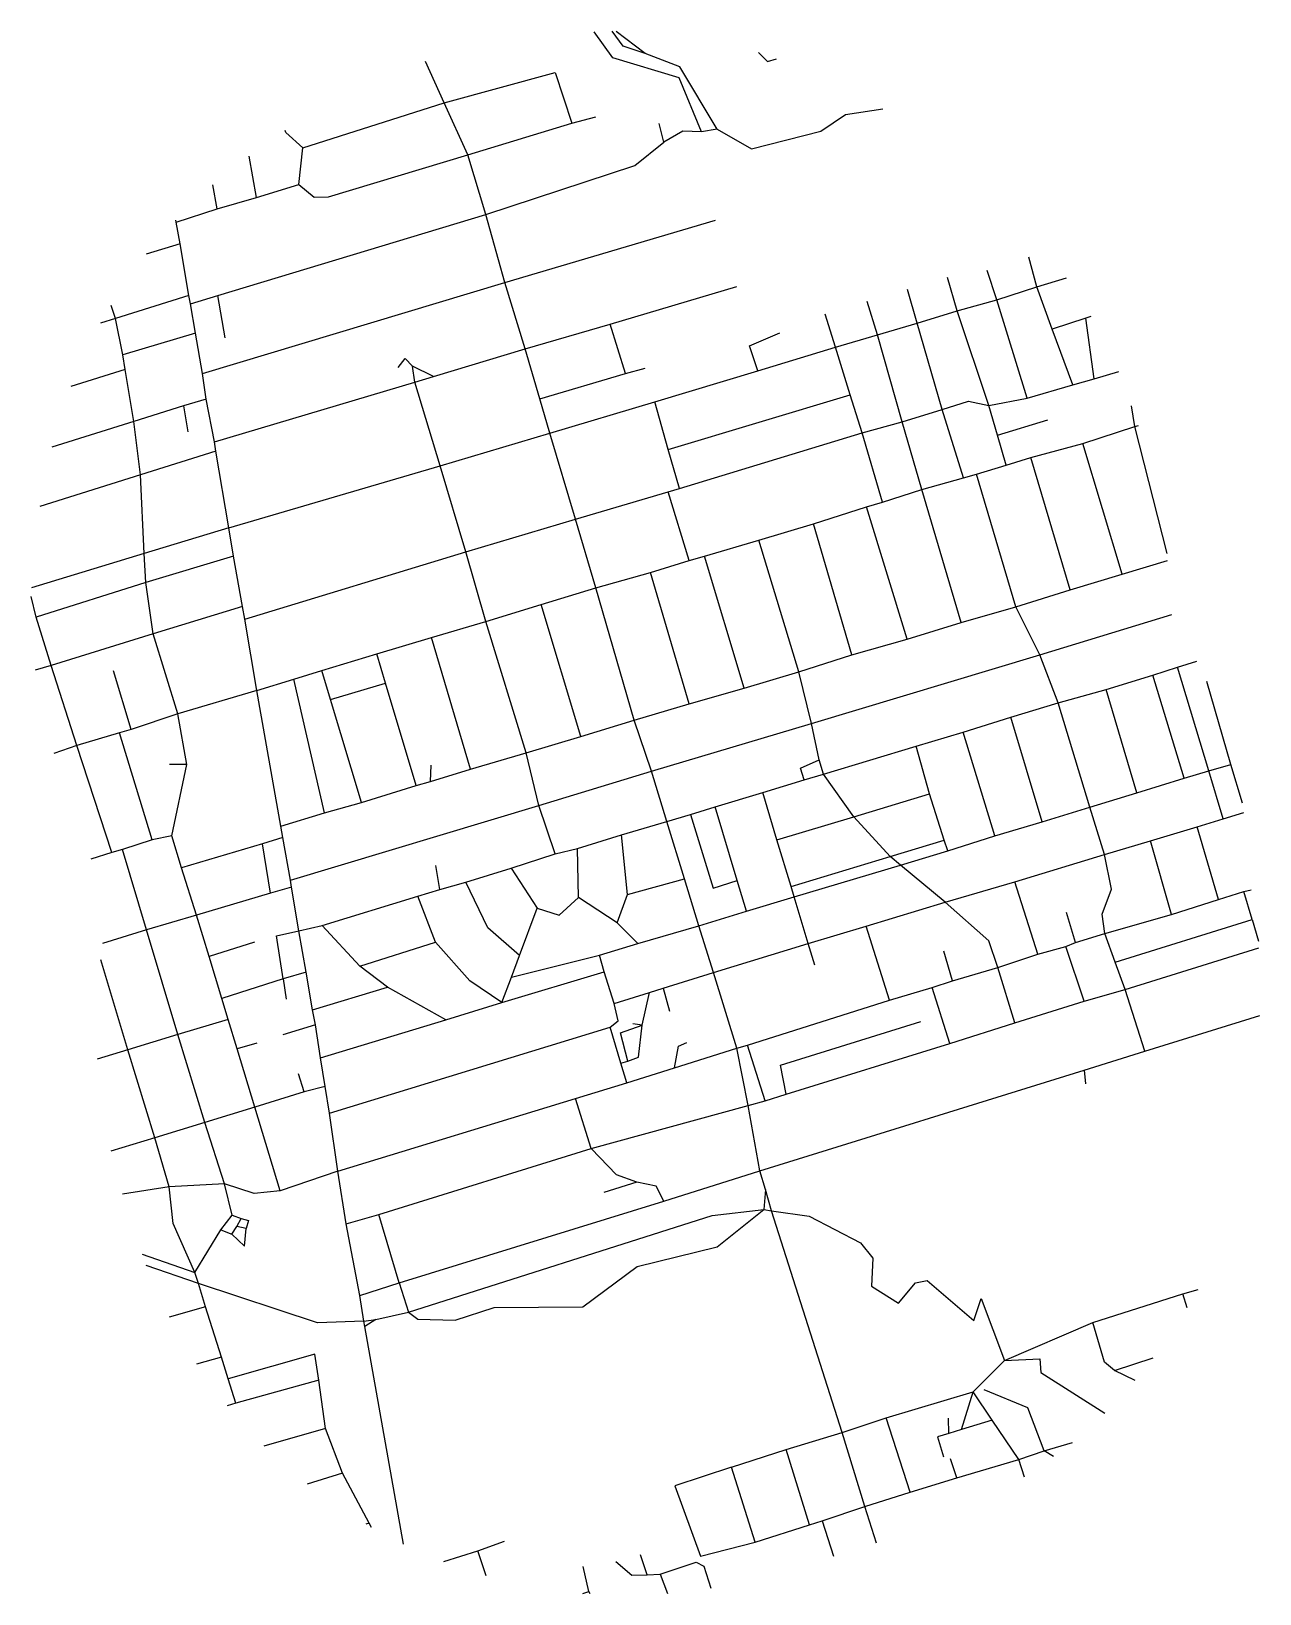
# Model space of a CAD drawing. Header units: metres. Extents: x 628603 to 630989, y 4838792 to 4841829.
import ezdxf

# ---------------------------------------------------------------- set-up
doc = ezdxf.new("R2010")
doc.units = ezdxf.units.M

msp = doc.modelspace()

# ---------------------------------------------------------------- linework, layer by layer
at = {"layer": 'ROADS'}
for points in [[(629904.6, 4841633), (629860.7, 4841738.1), (629732.2, 4841776.8), (629695.7, 4841827.2)], [(629795.1, 4841785.2), (629752.1, 4841799.3), (629731, 4841828.5)], [(629795.1, 4841785.2), (629738.4, 4841828.2)], [(629934.7, 4841638), (629862.5, 4841759.4), (629795.1, 4841785.2)], [(630015.1, 4841787.3), (630032.4, 4841770), (630050.2, 4841775)], [(629404.4, 4841689.3), (629368.6, 4841769.8)], [(629404.4, 4841689.3), (629619.9, 4841748.4), (629652.7, 4841649.7)], [(629130.4, 4841602.2), (629404.4, 4841689.3)], [(629450.6, 4841588.5), (629404.4, 4841689.3)], [(629652.7, 4841649.7), (629698.9, 4841662.4)], [(629934.7, 4841638), (630001.8, 4841600.2), (630136, 4841634.4), (630183.8, 4841667.1), (630256.5, 4841677.9)], [(629130.4, 4841602.2), (629097.1, 4841632.1), (629096, 4841635.5)], [(629450.6, 4841588.5), (629652.7, 4841649.7)], [(629831.4, 4841613.1), (629822.3, 4841649.3)], [(629904.6, 4841633), (629868.2, 4841634.3), (629831.4, 4841613.1)], [(629934.7, 4841638), (629904.6, 4841633)], [(629122.2, 4841530.5), (629130.4, 4841602.2)], [(629485.3, 4841472.2), (629774.7, 4841567.9), (629831.4, 4841613.1)], [(629040.2, 4841505.4), (629025.6, 4841586.1)], [(629122.2, 4841530.5), (629152, 4841506.3), (629180.2, 4841507.1), (629450.6, 4841588.5)], [(629485.3, 4841472.2), (629450.6, 4841588.5)], [(628963.9, 4841483.5), (628955.2, 4841530.4)], [(628963.9, 4841483.5), (629040.2, 4841505.4)], [(629040.2, 4841505.4), (629122.2, 4841530.5)], [(628884.3, 4841457.7), (628963.9, 4841483.5)], [(628965.2, 4841315.1), (629485.3, 4841472.2)], [(629522.7, 4841340.5), (629485.3, 4841472.2)], [(628884.3, 4841457.7), (628883.6, 4841461.5)], [(628891.7, 4841415.7), (628884.3, 4841457.7)], [(629522.7, 4841340.5), (629931.9, 4841461.5)], [(628891.7, 4841415.7), (628825.9, 4841395.1)], [(628909, 4841315), (628891.7, 4841415.7)], [(630555.5, 4841331.7), (630539.8, 4841389.6)], [(630401, 4841285.2), (630382.1, 4841349.9)], [(630477.7, 4841306.7), (630458.9, 4841363.9)], [(630555.5, 4841331.7), (630613.2, 4841349.1)], [(628935.2, 4841163.7), (629522.7, 4841340.5)], [(629561.7, 4841211.4), (629522.7, 4841340.5)], [(629727, 4841259.2), (629972.8, 4841332.6)], [(630323.3, 4841261.6), (630304.2, 4841326.7)], [(630477.7, 4841306.7), (630555.5, 4841331.7)], [(630585.5, 4841249.4), (630555.5, 4841331.7)], [(628766.1, 4841270.4), (628757.6, 4841295.7)], [(628909, 4841315), (628766.1, 4841270.4)], [(628911.9, 4841298.9), (628909, 4841315)], [(628911.9, 4841298.9), (628965.2, 4841315.1)], [(628921.7, 4841242.2), (628911.9, 4841298.9)], [(628979.1, 4841232.6), (628965.2, 4841315.1)], [(630245.9, 4841238.8), (630225.9, 4841303.5)], [(630401, 4841285.2), (630477.7, 4841306.7)], [(630536.6, 4841115.3), (630477.7, 4841306.7)], [(628766.1, 4841270.4), (628737.3, 4841261.4)], [(628780.3, 4841199.5), (628766.1, 4841270.4)], [(629561.7, 4841211.4), (629727, 4841259.2)], [(629757.1, 4841163.4), (629727, 4841259.2)], [(630164.7, 4841214.4), (630144.3, 4841278.9)], [(630245.9, 4841238.8), (630323.3, 4841261.6)], [(630323.3, 4841261.6), (630401, 4841285.2)], [(630371.9, 4841093.6), (630323.3, 4841261.6)], [(630462.6, 4841101.5), (630401, 4841285.2)], [(630650.5, 4841271.3), (630585.5, 4841249.4)], [(630660.5, 4841274.4), (630650.5, 4841271.3)], [(630667.2, 4841153.3), (630650.5, 4841271.3)], [(628921.7, 4841242.2), (628780.3, 4841199.5)], [(628935.2, 4841163.7), (628921.7, 4841242.2)], [(630014, 4841168.7), (629997.5, 4841217.6), (630056.7, 4841242.5)], [(630164.7, 4841214.4), (630245.9, 4841238.8)], [(630294.1, 4841069.8), (630245.9, 4841238.8)], [(630625.7, 4841141.4), (630585.5, 4841249.4)], [(628785.1, 4841171.2), (628780.3, 4841199.5)], [(629383.8, 4841157.4), (629561.7, 4841211.4)], [(629590.4, 4841114.1), (629561.7, 4841211.4)], [(630014, 4841168.7), (630164.7, 4841214.4)], [(630193.3, 4841122.2), (630164.7, 4841214.4)], [(628785.1, 4841171.2), (628679.3, 4841138.1)], [(628801.9, 4841070.3), (628785.1, 4841171.2)], [(629315.1, 4841174.9), (629328.6, 4841192.8), (629343.3, 4841177.9)], [(629347.7, 4841146.6), (629343.3, 4841177.9)], [(629383.8, 4841157.4), (629343.3, 4841177.9)], [(629757.1, 4841163.4), (629795.3, 4841173.9)], [(629814, 4841108.7), (630014, 4841168.7)], [(630667.2, 4841153.3), (630714.8, 4841167.5)], [(628942.3, 4841113.4), (628935.2, 4841163.7)], [(628958.4, 4841030.5), (629347.7, 4841146.6)], [(629347.7, 4841146.6), (629383.8, 4841157.4)], [(629396.8, 4840984.1), (629347.7, 4841146.6)], [(629590.4, 4841114.1), (629757.1, 4841163.4)], [(630536.6, 4841115.3), (630625.7, 4841141.4)], [(630625.7, 4841141.4), (630667.2, 4841153.3)], [(628942.3, 4841113.4), (628898.1, 4841100.5)], [(628958.4, 4841030.5), (628942.3, 4841113.4)], [(629610.1, 4841047.9), (629590.4, 4841114.1)], [(629610.1, 4841047.9), (629814, 4841108.7)], [(629839.6, 4841015.7), (629814, 4841108.7)], [(629839.6, 4841015.7), (630193.3, 4841122.2)], [(630216.2, 4841048.1), (630193.3, 4841122.2)], [(630371.9, 4841093.6), (630423.1, 4841109.5), (630462.6, 4841101.5)], [(630462.6, 4841101.5), (630536.6, 4841115.3)], [(628898.1, 4841100.5), (628801.9, 4841070.3)], [(628898.1, 4841100.5), (628906.8, 4841049.9)], [(630294.1, 4841069.8), (630371.9, 4841093.6)], [(630413.2, 4840960.8), (630371.9, 4841093.6)], [(630479.5, 4841043.8), (630462.6, 4841101.5)], [(630746.1, 4841060.5), (630739.7, 4841100.5)], [(628801.9, 4841070.3), (628642.4, 4841020.3)], [(628814.9, 4840966.7), (628801.9, 4841070.3)], [(629396.8, 4840984.1), (629610.1, 4841047.9)], [(629659.4, 4840880.8), (629610.1, 4841047.9)], [(629861.9, 4840940.3), (630216.2, 4841048.1)], [(630216.2, 4841048.1), (630294.1, 4841069.8)], [(630255.7, 4840913.5), (630216.2, 4841048.1)], [(630332.6, 4840937.9), (630294.1, 4841069.8)], [(630479.5, 4841043.8), (630577.2, 4841073.5)], [(630645.3, 4841027.5), (630746.1, 4841060.5)], [(630746.1, 4841060.5), (630752.9, 4841062.7)], [(630808.5, 4840813.7), (630746.1, 4841060.5)], [(628961.2, 4841012.5), (628958.4, 4841030.5)], [(629861.9, 4840940.3), (629839.6, 4841015.7)], [(630496.2, 4840985.3), (630479.5, 4841043.8)], [(630543.7, 4841000.5), (630645.3, 4841027.5)], [(630721.3, 4840773.4), (630645.3, 4841027.5)], [(628961.2, 4841012.5), (628814.9, 4840966.7)], [(628986.2, 4840863.7), (628961.2, 4841012.5)], [(630438.2, 4840967.8), (630496.2, 4840985.3)], [(630496.2, 4840985.3), (630543.7, 4841000.5)], [(630620.5, 4840743.1), (630543.7, 4841000.5)], [(628814.9, 4840966.7), (628619.6, 4840905.3)], [(628822.3, 4840813.9), (628814.9, 4840966.7)], [(628986.2, 4840863.7), (629396.8, 4840984.1)], [(629446.9, 4840816.8), (629396.8, 4840984.1)], [(630332.6, 4840937.9), (630413.2, 4840960.8)], [(630413.2, 4840960.8), (630438.2, 4840967.8)], [(630514.6, 4840710.1), (630438.2, 4840967.8)], [(629659.4, 4840880.8), (629839.6, 4840933.6)], [(629839.6, 4840933.6), (629861.9, 4840940.3)], [(629880.7, 4840800.2), (629839.6, 4840933.6)], [(630255.7, 4840913.5), (630332.6, 4840937.9)], [(630408.9, 4840679.7), (630332.6, 4840937.9)], [(630121.6, 4840871.7), (630225, 4840904.4)], [(630225, 4840904.4), (630255.7, 4840913.5)], [(630303.5, 4840647.3), (630225, 4840904.4)], [(628986.2, 4840863.7), (628822.3, 4840813.9)], [(628995.6, 4840808.3), (628986.2, 4840863.7)], [(629446.9, 4840816.8), (629659.4, 4840880.8)], [(629699.1, 4840747.3), (629659.4, 4840880.8)], [(630016, 4840839.6), (630121.6, 4840871.7)], [(630196.5, 4840616.9), (630121.6, 4840871.7)], [(629910.2, 4840808.7), (630016, 4840839.6)], [(630093.4, 4840584), (630016, 4840839.6)], [(628822.3, 4840813.9), (628603.2, 4840747.2)], [(628825.2, 4840757.1), (628822.3, 4840813.9)], [(628995.6, 4840808.3), (628825.2, 4840757.1)], [(629012.8, 4840711.1), (628995.6, 4840808.3)], [(629017.4, 4840686.2), (629446.9, 4840816.8)], [(629485.6, 4840681.5), (629446.9, 4840816.8)], [(629880.7, 4840800.2), (629910.2, 4840808.7)], [(629987.2, 4840552.1), (629910.2, 4840808.7)], [(629699.1, 4840747.3), (629805.6, 4840777.1)], [(629805.6, 4840777.1), (629880.7, 4840800.2)], [(629880.4, 4840521.6), (629805.6, 4840777.1)], [(630620.5, 4840743.1), (630721.3, 4840773.4)], [(630721.3, 4840773.4), (630809.5, 4840800.4)], [(628825.2, 4840757.1), (628612.3, 4840690.2)], [(628839.7, 4840657.8), (628825.2, 4840757.1)], [(629593.3, 4840714.7), (629699.1, 4840747.3)], [(629773.6, 4840489.7), (629699.1, 4840747.3)], [(630514.6, 4840710.1), (630620.5, 4840743.1)], [(628612.3, 4840690.2), (628602.7, 4840730.5)], [(629012.8, 4840711.1), (628839.7, 4840657.8)], [(629017.4, 4840686.2), (629012.8, 4840711.1)], [(629485.6, 4840681.5), (629593.3, 4840714.7)], [(629670, 4840458), (629593.3, 4840714.7)], [(628641.5, 4840596.2), (628612.3, 4840690.2)], [(629041.1, 4840547.4), (629017.4, 4840686.2)], [(629380.3, 4840650.6), (629485.6, 4840681.5)], [(629563.8, 4840426.7), (629485.6, 4840681.5)], [(630408.9, 4840679.7), (630514.6, 4840710.1)], [(630561.4, 4840617), (630514.6, 4840710.1)], [(630561.4, 4840617), (630817.8, 4840695.3)], [(628839.7, 4840657.8), (628641.5, 4840596.2)], [(628887.6, 4840502.2), (628839.7, 4840657.8)], [(629273.7, 4840619), (629380.3, 4840650.6)], [(629455.8, 4840394.4), (629380.3, 4840650.6)], [(630303.5, 4840647.3), (630408.9, 4840679.7)], [(630196.5, 4840616.9), (630303.5, 4840647.3)], [(628641.5, 4840596.2), (628610.6, 4840586.9)], [(628691.4, 4840440.5), (628641.5, 4840596.2)], [(629166.8, 4840586.3), (629273.7, 4840619)], [(629290.9, 4840561.9), (629273.7, 4840619)], [(630093.4, 4840584), (630196.5, 4840616.9)], [(630118, 4840483.7), (630561.4, 4840617)], [(630597.4, 4840523.6), (630561.4, 4840617)], [(630781, 4840577.5), (630828.7, 4840592.7)], [(630828.7, 4840592.7), (630866.7, 4840604.6)], [(630889.8, 4840391.4), (630828.7, 4840592.7)], [(628796.5, 4840472.1), (628762.7, 4840585.9)], [(629041.1, 4840547.4), (629112.6, 4840569.9)], [(629112.6, 4840569.9), (629166.8, 4840586.3)], [(629171.9, 4840309.6), (629112.6, 4840569.9)], [(629183.9, 4840530.1), (629166.8, 4840586.3)], [(629183.9, 4840530.1), (629290.9, 4840561.9)], [(629350.5, 4840362.7), (629290.9, 4840561.9)], [(629987.2, 4840552.1), (630093.4, 4840584)], [(630118, 4840483.7), (630093.4, 4840584)], [(630690, 4840549.8), (630781, 4840577.5)], [(630841.5, 4840377.1), (630781, 4840577.5)], [(630932.5, 4840403.7), (630885.5, 4840565.2)], [(629041.1, 4840547.4), (628887.6, 4840502.2)], [(629087.7, 4840283.8), (629041.1, 4840547.4)], [(629244.1, 4840330.1), (629183.9, 4840530.1)], [(629880.4, 4840521.6), (629987.2, 4840552.1)], [(630597.4, 4840523.6), (630690, 4840549.8)], [(630750.1, 4840348.4), (630690, 4840549.8)], [(628887.6, 4840502.2), (628796.5, 4840472.1)], [(628904.7, 4840403.5), (628887.6, 4840502.2)], [(629773.6, 4840489.7), (629880.4, 4840521.6)], [(630505.2, 4840495.5), (630597.4, 4840523.6)], [(630658.4, 4840320.7), (630597.4, 4840523.6)], [(628796.5, 4840472.1), (628774.3, 4840465.6)], [(629670, 4840458), (629773.6, 4840489.7)], [(629807.4, 4840390.7), (629773.6, 4840489.7)], [(629807.4, 4840390.7), (630118, 4840483.7)], [(630132.9, 4840412.7), (630118, 4840483.7)], [(630412.4, 4840466.8), (630505.2, 4840495.5)], [(630566, 4840292.5), (630505.2, 4840495.5)], [(628691.4, 4840440.5), (628646.4, 4840425)], [(628774.3, 4840465.6), (628691.4, 4840440.5)], [(628759.4, 4840232.8), (628691.4, 4840440.5)], [(628837.8, 4840257.5), (628774.3, 4840465.6)], [(629563.8, 4840426.7), (629670, 4840458)], [(630141.4, 4840385.2), (630321.2, 4840439.3)], [(630321.2, 4840439.3), (630412.4, 4840466.8)], [(630347.1, 4840346.6), (630321.2, 4840439.3)], [(630474, 4840265.1), (630412.4, 4840466.8)], [(629455.8, 4840394.4), (629563.8, 4840426.7)], [(629588.8, 4840324.4), (629563.8, 4840426.7)], [(630103.5, 4840373.7), (630096.8, 4840396.5), (630132.9, 4840412.7)], [(630141.4, 4840385.2), (630132.9, 4840412.7)], [(628904.7, 4840403.5), (628871.4, 4840404)], [(628876, 4840265.2), (628904.7, 4840403.5)], [(629378.2, 4840370.8), (629379.3, 4840402.3)], [(629378.2, 4840370.8), (629455.8, 4840394.4)], [(629588.8, 4840324.4), (629807.4, 4840390.7)], [(629837.1, 4840293.1), (629807.4, 4840390.7)], [(630103.5, 4840373.7), (630141.4, 4840385.2)], [(630200.3, 4840302.4), (630141.4, 4840385.2)], [(630841.5, 4840377.1), (630889.8, 4840391.4)], [(630889.8, 4840391.4), (630932.5, 4840403.7)], [(630917.4, 4840298.1), (630889.8, 4840391.4)], [(630954.8, 4840328.9), (630932.5, 4840403.7)], [(629244.1, 4840330.1), (629350.5, 4840362.7)], [(629350.5, 4840362.7), (629378.2, 4840370.8)], [(629930.8, 4840321.3), (630023.3, 4840349.4)], [(630023.3, 4840349.4), (630103.5, 4840373.7)], [(630050.9, 4840257.7), (630023.3, 4840349.4)], [(630658.4, 4840320.7), (630750.1, 4840348.4)], [(630750.1, 4840348.4), (630841.5, 4840377.1)], [(629106.2, 4840179.1), (629588.8, 4840324.4)], [(629171.9, 4840309.6), (629244.1, 4840330.1)], [(629620.2, 4840229.9), (629588.8, 4840324.4)], [(629883.1, 4840306.9), (629930.8, 4840321.3)], [(629973.8, 4840178.3), (629930.8, 4840321.3)], [(630200.3, 4840302.4), (630347.1, 4840346.6)], [(630375.9, 4840256.6), (630347.1, 4840346.6)], [(630566, 4840292.5), (630658.4, 4840320.7)], [(630686.8, 4840228.7), (630658.4, 4840320.7)], [(629087.7, 4840283.8), (629171.9, 4840309.6)], [(629749.3, 4840267.3), (629837.1, 4840293.1)], [(629837.1, 4840293.1), (629883.1, 4840306.9)], [(629871.1, 4840181.5), (629837.1, 4840293.1)], [(629883.1, 4840306.9), (629927, 4840163.4), (629973.8, 4840178.3)], [(630050.9, 4840257.7), (630200.3, 4840302.4)], [(630270.6, 4840225.1), (630200.3, 4840302.4)], [(630474, 4840265.1), (630566, 4840292.5)], [(630866.8, 4840282.5), (630917.4, 4840298.1)], [(630917.4, 4840298.1), (630957.6, 4840310.4)], [(628837.8, 4840257.5), (628780, 4840238.8)], [(628876, 4840265.2), (628837.8, 4840257.5)], [(628894.5, 4840202.9), (628876, 4840265.2)], [(629091.3, 4840261.7), (629052, 4840249.9)], [(629091.3, 4840261.7), (629087.7, 4840283.8)], [(629106.2, 4840179.1), (629091.3, 4840261.7)], [(629663.8, 4840240.7), (629749.3, 4840267.3)], [(629761, 4840151), (629749.3, 4840267.3)], [(630078.5, 4840166.9), (630050.9, 4840257.7)], [(630270.6, 4840225.1), (630375.9, 4840256.6)], [(630382.9, 4840236.2), (630375.9, 4840256.6)], [(630382.9, 4840236.2), (630474, 4840265.1)], [(630776.1, 4840255.4), (630866.8, 4840282.5)], [(630908.7, 4840141.2), (630866.8, 4840282.5)], [(628759.4, 4840232.8), (628718.2, 4840220.1)], [(628780, 4840238.8), (628759.4, 4840232.8)], [(628826.3, 4840082.6), (628780, 4840238.8)], [(629052, 4840249.9), (628894.5, 4840202.9)], [(629067.5, 4840153.5), (629052, 4840249.9)], [(629534.7, 4840202.4), (629620.2, 4840229.9)], [(629620.2, 4840229.9), (629663.8, 4840240.7)], [(629665.4, 4840145.2), (629663.8, 4840240.7)], [(630290.8, 4840208.2), (630382.9, 4840236.2)], [(630513, 4840176.1), (630686.8, 4840228.7)], [(630688, 4840075.3), (630682.7, 4840112.7), (630700.7, 4840161.5), (630686.8, 4840228.7)], [(630686.8, 4840228.7), (630776.1, 4840255.4)], [(630817, 4840112.6), (630776.1, 4840255.4)], [(628923.7, 4840110.8), (628894.5, 4840202.9)], [(629396.1, 4840160.7), (629388.4, 4840207.5)], [(629446.8, 4840175.2), (629534.7, 4840202.4)], [(629534.7, 4840202.4), (629585.3, 4840124.8)], [(630078.5, 4840166.9), (630270.6, 4840225.1)], [(630084.4, 4840146.9), (630290.8, 4840208.2)], [(630290.8, 4840208.2), (630270.6, 4840225.1)], [(630377.6, 4840136.6), (630290.8, 4840208.2)], [(629108.4, 4840165.2), (629067.5, 4840153.5)], [(629108.4, 4840165.2), (629106.2, 4840179.1)], [(629122.6, 4840080.5), (629108.4, 4840165.2)], [(629396.1, 4840160.7), (629446.8, 4840175.2)], [(629551.1, 4840032.7), (629489.3, 4840086.5), (629446.8, 4840175.2)], [(629761, 4840151), (629871.1, 4840181.5)], [(629899.1, 4840090.5), (629871.1, 4840181.5)], [(629991.5, 4840118.6), (629973.8, 4840178.3)], [(630084.4, 4840146.9), (630078.5, 4840166.9)], [(630377.6, 4840136.6), (630513, 4840176.1)], [(630557.9, 4840035.4), (630513, 4840176.1)], [(629067.5, 4840153.5), (628923.7, 4840110.8)], [(629167.9, 4840091.2), (629353.8, 4840148.1)], [(629353.8, 4840148.1), (629396.1, 4840160.7)], [(629387.5, 4840058.7), (629353.8, 4840148.1)], [(629585.3, 4840124.8), (629627.8, 4840111.1), (629665.4, 4840145.2)], [(629740.9, 4840096.3), (629665.4, 4840145.2)], [(629740.9, 4840096.3), (629761, 4840151)], [(629991.5, 4840118.6), (630084.4, 4840146.9)], [(630111.7, 4840055.8), (630084.4, 4840146.9)], [(630224, 4840089.9), (630377.6, 4840136.6)], [(630480, 4840009.5), (630462.5, 4840061.2), (630377.6, 4840136.6)], [(630817, 4840112.6), (630908.7, 4840141.2)], [(630908.7, 4840141.2), (630957.4, 4840156.8)], [(630957.4, 4840156.8), (630971.7, 4840160.5)], [(630973.8, 4840102.6), (630957.4, 4840156.8)], [(628923.7, 4840110.8), (628826.3, 4840082.6)], [(628948.1, 4840031), (628923.7, 4840110.8)], [(629551.1, 4840032.7), (629585.3, 4840124.8)], [(629899.1, 4840090.5), (629991.5, 4840118.6)], [(630630.5, 4840057.7), (630613.1, 4840115.9)], [(630688, 4840075.3), (630817, 4840112.6)], [(628826.3, 4840082.6), (628740.8, 4840056.1)], [(628887.6, 4839879), (628826.3, 4840082.6)], [(629091.7, 4839987.2), (629078.7, 4840070.7), (629122.6, 4840080.5)], [(629122.6, 4840080.5), (629167.9, 4840091.2)], [(629136.4, 4840000.5), (629122.6, 4840080.5)], [(629241.1, 4840011.9), (629167.9, 4840091.2)], [(629780.7, 4840055.7), (629740.9, 4840096.3)], [(629780.7, 4840055.7), (629899.1, 4840090.5)], [(629928, 4839999.5), (629899.1, 4840090.5)], [(630111.7, 4840055.8), (630224, 4840089.9)], [(630269.4, 4839945.7), (630224, 4840089.9)], [(630630.5, 4840057.7), (630688, 4840075.3)], [(630707.5, 4840019.9), (630688, 4840075.3)], [(630707.5, 4840019.9), (630973.8, 4840102.6)], [(630973.8, 4840102.6), (630986.2, 4840060.7)], [(629036.4, 4840058.3), (628948.1, 4840031)], [(629241.1, 4840011.9), (629387.5, 4840058.7)], [(629516.9, 4839941), (629454.7, 4839983.4), (629387.5, 4840058.7)], [(629706.3, 4840033), (629780.7, 4840055.7)], [(629928, 4839999.5), (630111.7, 4840055.8)], [(630124.3, 4840014), (630111.7, 4840055.8)], [(630557.9, 4840035.4), (630611.8, 4840049.9)], [(630611.8, 4840049.9), (630630.5, 4840057.7)], [(630647.4, 4839944), (630611.8, 4840049.9)], [(630727, 4839966.4), (630986.9, 4840047.3)], [(628790.5, 4839849.3), (628737.7, 4840024.5)], [(628972.9, 4839949.1), (628948.1, 4840031)], [(629535.7, 4839990.3), (629706.3, 4840033)], [(629535.7, 4839990.3), (629551.1, 4840032.7)], [(629715.3, 4840000.6), (629706.3, 4840033)], [(630392, 4839983.4), (630374.8, 4840041.1)], [(630480, 4840009.5), (630557.9, 4840035.4)], [(630727, 4839966.4), (630707.5, 4840019.9)], [(629091.7, 4839987.2), (628972.9, 4839949.1)], [(629136.4, 4840000.5), (629091.7, 4839987.2)], [(629091.7, 4839987.2), (629097.7, 4839948)], [(629149.1, 4839926.9), (629136.4, 4840000.5)], [(629294.5, 4839971), (629241.1, 4840011.9)], [(629516.9, 4839941), (629715.3, 4840000.6)], [(629516.9, 4839941), (629535.7, 4839990.3)], [(629734.9, 4839939.5), (629715.3, 4840000.6)], [(629829.9, 4839969), (629928, 4839999.5)], [(629973, 4839852.3), (629928, 4839999.5)], [(630352.1, 4839970.2), (630392, 4839983.4)], [(630392, 4839983.4), (630480, 4840009.5)], [(630513.2, 4839902.1), (630480, 4840009.5)], [(629149.1, 4839926.9), (629294.5, 4839971)], [(629408.1, 4839907.5), (629294.5, 4839971)], [(629734.9, 4839939.5), (629803.1, 4839960.7)], [(629788.9, 4839897.1), (629803.1, 4839960.7)], [(629803.1, 4839960.7), (629829.9, 4839969)], [(629829.9, 4839969), (629842.3, 4839924.5)], [(630269.4, 4839945.7), (630352.1, 4839970.2)], [(630387, 4839861.9), (630352.1, 4839970.2)], [(630647.4, 4839944), (630727, 4839966.4)], [(630765.7, 4839846.6), (630727, 4839966.4)], [(628985.2, 4839908.2), (628972.9, 4839949.1)], [(629154.7, 4839897.8), (629149.1, 4839926.9)], [(629408.1, 4839907.5), (629516.9, 4839941)], [(629726.8, 4839893.3), (629742.8, 4839905.6), (629734.9, 4839939.5)], [(629993.7, 4839858.6), (630269.4, 4839945.7)], [(630513.2, 4839902.1), (630647.4, 4839944)], [(628985.2, 4839908.2), (628887.6, 4839879)], [(629002.5, 4839851), (628985.2, 4839908.2)], [(629154.7, 4839897.8), (629091.3, 4839878.5)], [(629164.5, 4839833.8), (629154.7, 4839897.8)], [(629164.5, 4839833.8), (629408.1, 4839907.5)], [(629182.1, 4839726.5), (629726.8, 4839893.3)], [(629747.9, 4839823.3), (629726.8, 4839893.3)], [(629761.2, 4839827.6), (629747.2, 4839882.3), (629788.9, 4839897.1)], [(629761.2, 4839827.6), (629781.9, 4839835.2), (629788.9, 4839897.1)], [(629788.9, 4839897.1), (629771.1, 4839899.6)], [(630069, 4839763.5), (630057.8, 4839819.4), (630330.2, 4839904.6)], [(630387, 4839861.9), (630513.2, 4839902.1)], [(630765.7, 4839846.6), (630988.5, 4839916.2)], [(628887.6, 4839879), (628790.5, 4839849.3)], [(628939.7, 4839707.9), (628887.6, 4839879)], [(629041, 4839862.4), (629002.5, 4839851)], [(629852.2, 4839814.5), (629859.8, 4839856.4), (629875.9, 4839863.3)], [(630069, 4839763.5), (630387, 4839861.9)], [(628790.5, 4839849.3), (628730.4, 4839831.3)], [(628842.6, 4839678.6), (628790.5, 4839849.3)], [(629037.2, 4839737.8), (629002.5, 4839851)], [(629173.5, 4839778.3), (629164.5, 4839833.8)], [(629852.2, 4839814.5), (629973, 4839852.3)], [(629973, 4839852.3), (629993.7, 4839858.6)], [(629995.2, 4839741.3), (629973, 4839852.3)], [(630027.9, 4839750.5), (629993.7, 4839858.6)], [(630647.4, 4839809.9), (630765.7, 4839846.6)], [(629132.7, 4839767.5), (629121.7, 4839803)], [(629747.9, 4839823.3), (629761.2, 4839827.6)], [(629759.3, 4839785.4), (629747.9, 4839823.3)], [(629759.3, 4839785.4), (629852.2, 4839814.5)], [(630017.8, 4839614.1), (630647.4, 4839809.9)], [(630647.4, 4839809.9), (630650.2, 4839783.1)], [(629173.5, 4839778.3), (629132.7, 4839767.5)], [(629182.1, 4839726.5), (629173.5, 4839778.3)], [(629659.9, 4839755.1), (629759.3, 4839785.4)], [(629132.7, 4839767.5), (629037.2, 4839737.8)], [(629198.1, 4839613.8), (629659.9, 4839755.1)], [(629690.2, 4839657.4), (629659.9, 4839755.1)], [(629690.2, 4839657.4), (629995.2, 4839741.3)], [(629995.2, 4839741.3), (630027.9, 4839750.5)], [(630017.8, 4839614.1), (629995.2, 4839741.3)], [(630027.9, 4839750.5), (630069, 4839763.5)], [(629037.2, 4839737.8), (628939.7, 4839707.9)], [(629086, 4839575.6), (629037.2, 4839737.8)], [(629198.1, 4839613.8), (629182.1, 4839726.5)], [(628939.7, 4839707.9), (628842.6, 4839678.6)], [(628977.8, 4839589.2), (628939.7, 4839707.9)], [(628842.6, 4839678.6), (628757.4, 4839652.7)], [(628870.6, 4839583.2), (628842.6, 4839678.6)], [(629277.5, 4839529.4), (629690.2, 4839657.4)], [(629778.9, 4839592.5), (629739.6, 4839606.4), (629690.2, 4839657.4)], [(628977.8, 4839589.2), (628870.6, 4839583.2)], [(628992.7, 4839528), (628977.8, 4839589.2)], [(629086, 4839575.6), (629035.9, 4839570.5), (628977.8, 4839589.2)], [(629198.1, 4839613.8), (629086, 4839575.6)], [(629214, 4839511), (629198.1, 4839613.8)], [(629778.9, 4839592.5), (629714.6, 4839572)], [(629831.3, 4839555.5), (629816.2, 4839584.5), (629778.9, 4839592.5)], [(629831.3, 4839555.5), (630017.8, 4839614.1)], [(630028.5, 4839577.7), (630017.8, 4839614.1)], [(628870.6, 4839583.2), (628780, 4839569.1)], [(628920.7, 4839416.7), (628878.4, 4839512.2), (628870.6, 4839583.2)], [(630028.5, 4839577.7), (630025.2, 4839539)], [(630040.4, 4839536.8), (630028.5, 4839577.7)], [(628970.7, 4839499.3), (628992.7, 4839528)], [(628992.7, 4839528), (629010.3, 4839521.8)], [(629214, 4839511), (629277.5, 4839529.4)], [(629317.5, 4839396.6), (629277.5, 4839529.4)], [(629317.5, 4839396.6), (629831.3, 4839555.5)], [(629335.3, 4839339.4), (629353.6, 4839326.2), (629426, 4839324.2), (629501.7, 4839348.4), (629674, 4839350), (629779.3, 4839428.4), (629935, 4839466.8), (630025.2, 4839539)], [(629335.3, 4839339.4), (629925.1, 4839527.5), (630025.2, 4839539)], [(630025.2, 4839539), (630040.4, 4839536.8)], [(630177.6, 4839105.9), (630040.4, 4839536.8)], [(630040.4, 4839536.8), (630113.8, 4839526.4), (630213.1, 4839474.3), (630237.2, 4839444.4), (630234.8, 4839389.9), (630286.8, 4839356.9), (630320.1, 4839396.6), (630342.5, 4839400.9), (630433.1, 4839323.6), (630447.4, 4839365.9), (630492.8, 4839245.5)], [(628920.7, 4839416.7), (628970.7, 4839499.3)], [(628970.7, 4839499.3), (628992.5, 4839491.1)], [(628992.5, 4839491.1), (629002, 4839506.3)], [(628992.5, 4839491.1), (629016.7, 4839467.6), (629020.1, 4839502.4)], [(629002, 4839506.3), (629010.3, 4839521.8)], [(629020.1, 4839502.4), (629002, 4839506.3)], [(629010.3, 4839521.8), (629024.3, 4839517.6), (629020.1, 4839502.4)], [(629241, 4839371.7), (629214, 4839511)], [(628818.1, 4839452.3), (628920.7, 4839416.7)], [(628927.8, 4839395.3), (628826, 4839430)], [(628927.8, 4839395.3), (628920.7, 4839416.7)], [(629248.9, 4839321.9), (629158.9, 4839318.7), (628927.8, 4839395.3)], [(628941.4, 4839350), (628927.8, 4839395.3)], [(629241, 4839371.7), (629317.5, 4839396.6)], [(629317.5, 4839396.6), (629335.3, 4839339.4)], [(630664.4, 4839319.8), (630839.1, 4839375.2)], [(630839.1, 4839375.2), (630868.8, 4839383.5)], [(630847.6, 4839348.2), (630839.1, 4839375.2)], [(628941.4, 4839350), (628870.6, 4839330)], [(628972.5, 4839252.3), (628941.4, 4839350)], [(629248.9, 4839321.9), (629241, 4839371.7)], [(629248.9, 4839321.9), (629272.1, 4839325.5)], [(629250.8, 4839311.7), (629248.9, 4839321.9)], [(629272.1, 4839325.5), (629250.8, 4839311.7)], [(629272.1, 4839325.5), (629335.3, 4839339.4)], [(630492.8, 4839245.5), (630664.4, 4839319.8)], [(630706.4, 4839226.5), (630686.9, 4839242.2), (630664.4, 4839319.8)], [(629325.5, 4838888.8), (629250.8, 4839311.7)], [(629161.3, 4839207.3), (629153.4, 4839257.9), (628984.9, 4839210.1)], [(628972.5, 4839252.3), (628923.9, 4839238.4)], [(628984.9, 4839210.1), (628972.5, 4839252.3)], [(630432.3, 4839185), (630492.8, 4839245.5)], [(630492.8, 4839245.5), (630561.3, 4839248.7), (630563.3, 4839222.4), (630687.7, 4839143.3)], [(630706.4, 4839226.5), (630781.7, 4839250.7)], [(630746.7, 4839206.9), (630706.4, 4839226.5)], [(629000.2, 4839163), (628984.9, 4839210.1)], [(629161.3, 4839207.3), (629000.2, 4839163)], [(629174.1, 4839113.5), (629161.3, 4839207.3)], [(629000.2, 4839163), (628983, 4839157.8)], [(630263.3, 4839134), (630432.3, 4839185)], [(630409.6, 4839111.6), (630432.3, 4839185)], [(630469.2, 4839130), (630432.3, 4839185)], [(630569.6, 4839070.1), (630538, 4839154), (630453.1, 4839188.6)], [(630177.6, 4839105.9), (630263.3, 4839134)], [(630309.8, 4838989.9), (630263.3, 4839134)], [(630384.9, 4839103.8), (630383.9, 4839133.6)], [(629174.1, 4839113.5), (629054.5, 4839079)], [(629207.4, 4839027.1), (629174.1, 4839113.5)], [(630068.8, 4839073), (630177.6, 4839105.9)], [(630221.6, 4838962.3), (630177.6, 4839105.9)], [(630384.9, 4839103.8), (630362.5, 4839097.2), (630374.7, 4839058.4)], [(630409.6, 4839111.6), (630384.9, 4839103.8)], [(630469.2, 4839130), (630409.6, 4839111.6)], [(630520.4, 4839053.3), (630469.2, 4839130)], [(629962.7, 4839038.5), (630068.8, 4839073)], [(630114.2, 4838926.3), (630068.8, 4839073)], [(630569.6, 4839070.1), (630624.6, 4839086.6)], [(630400.1, 4839017.6), (630388.1, 4839054.5)], [(630400.1, 4839017.6), (630520.4, 4839053.3)], [(630520.4, 4839053.3), (630569.6, 4839070.1)], [(630531.7, 4839018.8), (630520.4, 4839053.3)], [(630588.2, 4839059.1), (630569.6, 4839070.1)], [(629207.4, 4839027.1), (629138.4, 4839005.3)], [(629259.1, 4838929.5), (629207.4, 4839027.1)], [(629962.7, 4839038.5), (629852.6, 4839002.1), (629902.3, 4838865.2), (630008.6, 4838892.4)], [(630008.6, 4838892.4), (629962.7, 4839038.5)], [(630309.8, 4838989.9), (630400.1, 4839017.6)], [(630221.6, 4838962.3), (630309.8, 4838989.9)], [(630138.8, 4838934.3), (630221.6, 4838962.3)], [(630244.2, 4838890.6), (630221.6, 4838962.3)], [(629259.1, 4838929.5), (629252.7, 4838927.6)], [(629263.3, 4838921.2), (629259.1, 4838929.5)], [(630008.6, 4838892.4), (630114.2, 4838926.3)], [(630114.2, 4838926.3), (630138.8, 4838934.3)], [(630138.8, 4838934.3), (630160.9, 4838865.6)], [(629470, 4838875.8), (629521.7, 4838894.6)], [(629403.9, 4838855), (629470, 4838875.8)], [(629486, 4838827.6), (629470, 4838875.8)], [(629798.7, 4838829.4), (629786.2, 4838867.8)], [(629685.9, 4838797.1), (629674.4, 4838845.3)], [(629737.9, 4838855.3), (629769, 4838828.6), (629798.7, 4838829.4)], [(629798.7, 4838829.4), (629824.4, 4838830.6)], [(629824.4, 4838830.6), (629894.1, 4838853.8), (629908.8, 4838846), (629922.2, 4838803.5)], [(629824.4, 4838830.6), (629838.4, 4838792.8)], [(629673.8, 4838793.2), (629685.9, 4838797.1)], [(629687.9, 4838792.5), (629685.9, 4838797.1)]]:
    msp.add_lwpolyline(points, dxfattribs=at)

doc.saveas('drawing.dxf')
